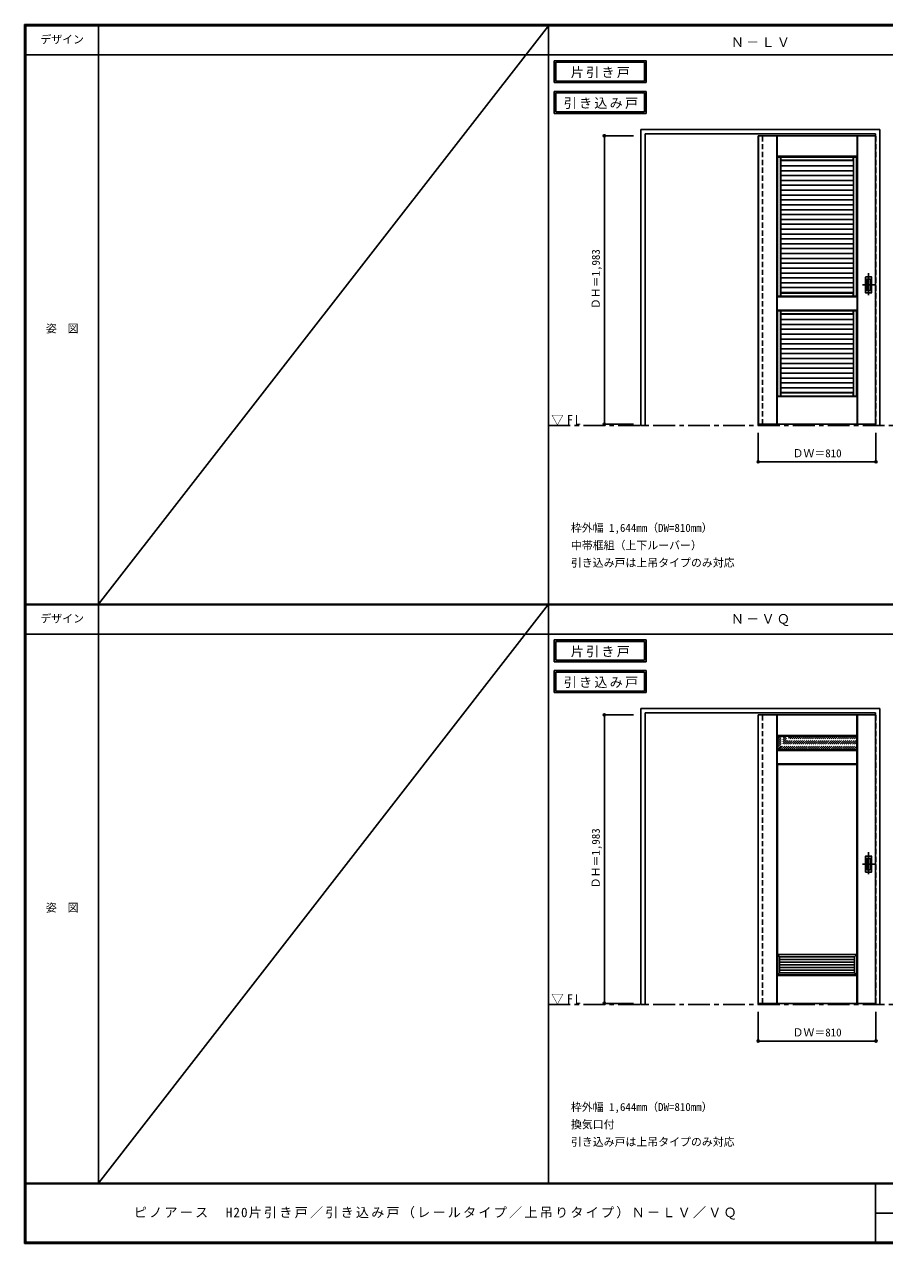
# Model space of a CAD drawing. Units: millimetres, scale not verified. Extents: x -6000 to 5700, y -4307 to 4260.
# Drawn here: x -6000 to -87, y -4205 to 4175 of the extents above; entities that cross this region are included whole.
import ezdxf
from ezdxf.enums import TextEntityAlignment as Align

# ---------------------------------------------------------------- set-up
doc = ezdxf.new("R2010")
doc.units = ezdxf.units.MM
doc.header["$LTSCALE"] = 30
doc.header["$PDMODE"] = 32
doc.header["$PDSIZE"] = 15
doc.linetypes.add('CHAIN1', pattern=[8, 5, -1, 1, -1])
doc.linetypes.add('DASHED1', pattern=[1.8, 1.2, -0.6])
for name, color, linetype in [('0-1_通り芯', 4, 'CHAIN1'), ('0-2_扉', 4, 'DASHED1'), ('0-3_仕上げ', 7, 'Continuous'), ('0-4_枠', 3, 'Continuous'), ('0-6_引手', 3, 'Continuous'), ('0-A_文字', 7, 'Continuous'), ('0-B_寸法', 7, 'Continuous'), ('0-C_ハッチ', 4, 'DASHED1'), ('F-0_補助線', 7, 'Continuous'), ('F-1_枠', 6, 'Continuous'), ('F-A_文字', 7, 'Continuous')]:
    doc.layers.add(name, color=color, linetype=linetype)
doc.styles.add('ＭＳ ゴシック', font='')
doc.styles.get('ＭＳ ゴシック').set_extended_font_data('MS Gothic')

msp = doc.modelspace()

# ---------------------------------------------------------------- linework, layer by layer
at = {"layer": '0-1_通り芯'}
for p, q in [((-197.25, 2465), (-197.25, 2303)), ((-156.25, 2384), (-238.25, 2384)), ((-197.25, -1515.5), (-197.25, -1677.5)), ((-156.25, -1596.5), (-238.25, -1596.5))]:
    msp.add_line(p, q, dxfattribs=at)
at = {"layer": '0-1_通り芯', "color": 7}
for p, q in [((-2397.5, 1418), (5690, 1418)), ((-2397.5, -2562.5), (5690, -2562.5))]:
    msp.add_line(p, q, dxfattribs=at)
at = {"layer": '0-2_扉'}
for p, q in [((-956.25, 3409.5), (-956.25, 3405.5)), ((-149.25, 3409.5), (-146.25, 3409.5)), ((-956.25, -571), (-956.25, -575)), ((-149.25, -571), (-146.25, -571))]:
    msp.add_line(p, q, dxfattribs=at)
at = {"layer": '0-2_扉', "color": 3, "linetype": 'Continuous'}
for p, q in [((-956.25, 3409.5), (-956.25, 1426.5)), ((-149.25, 3409.5), (-956.25, 3409.5)), ((-149.25, 1426.5), (-956.25, 1426.5)), ((-956.25, -571), (-956.25, -2554)), ((-149.25, -571), (-956.25, -571)), ((-149.25, -2554), (-956.25, -2554))]:
    msp.add_line(p, q, dxfattribs=at)
at = {"layer": '0-2_扉'}
for points in [[(-149.25, 1426.5), (-146.25, 1426.5), (-146.25, 3409.5)], [(-149.25, -2554), (-146.25, -2554), (-146.25, -571)]]:
    msp.add_lwpolyline(points, dxfattribs=at)
at = {"layer": '0-3_仕上げ'}
for p, q in [((-954.25, 1426.5), (-954.25, 3409.5)), ((-828.25, 1426.5), (-828.25, 3409.5)), ((-827.25, 3268.5), (-827.25, 3409.5)), ((-826.25, 3269.5), (-826.25, 3409.5)), ((-276.25, 3269.5), (-276.25, 3409.5)), ((-275.25, 3268.5), (-275.25, 3409.5)), ((-274.25, 1426.5), (-274.25, 3409.5)), ((-826.25, 3269.5), (-827.25, 3268.5)), ((-824.25, 3265.5), (-827.25, 3268.5)), ((-276.25, 3269.5), (-826.25, 3269.5)), ((-275.25, 3268.5), (-278.25, 3265.5)), ((-276.25, 3269.5), (-275.25, 3268.5)), ((-823.25, 3263.5), (-823.25, 2307.5)), ((-823.25, 3263.5), (-279.25, 3263.5)), ((-802.25, 3263.5), (-802.25, 2307.5)), ((-801.25, 3240.54), (-301.25, 3240.54)), ((-301.25, 3239.04), (-801.25, 3239.04)), ((-301.25, 3202.97), (-801.25, 3202.97)), ((-302.25, 3242.5), (-800.25, 3242.5)), ((-300.25, 3263.5), (-300.25, 2307.5)), ((-279.25, 3263.5), (-279.25, 2307.5)), ((-301.25, 3169.47), (-801.25, 3169.47)), ((-301.25, 3135.97), (-801.25, 3135.97)), ((-301.25, 3102.47), (-801.25, 3102.47)), ((-301.25, 3068.97), (-801.25, 3068.97)), ((-301.25, 3035.47), (-801.25, 3035.47)), ((-301.25, 3001.97), (-801.25, 3001.97)), ((-301.25, 2968.47), (-801.25, 2968.47)), ((-301.25, 2934.97), (-801.25, 2934.97)), ((-301.25, 2901.47), (-801.25, 2901.47)), ((-301.25, 2867.97), (-801.25, 2867.97)), ((-301.25, 2834.47), (-801.25, 2834.47)), ((-301.25, 2800.97), (-801.25, 2800.97)), ((-301.25, 2767.47), (-801.25, 2767.47)), ((-301.25, 2733.97), (-801.25, 2733.97)), ((-301.25, 2700.47), (-801.25, 2700.47)), ((-301.25, 2666.97), (-801.25, 2666.97)), ((-301.25, 2633.47), (-801.25, 2633.47)), ((-301.25, 2599.97), (-801.25, 2599.97)), ((-301.25, 2566.47), (-801.25, 2566.47)), ((-301.25, 2532.97), (-801.25, 2532.97)), ((-301.25, 2499.47), (-801.25, 2499.47)), ((-301.25, 2465.97), (-801.25, 2465.97)), ((-301.25, 2432.47), (-801.25, 2432.47)), ((-301.25, 2398.97), (-801.25, 2398.97)), ((-301.25, 2365.47), (-801.25, 2365.47)), ((-827.25, 2304.5), (-824.25, 2307.5)), ((-826.25, 2303.5), (-827.25, 2304.5)), ((-826.25, 2211.5), (-826.25, 2303.5)), ((-276.25, 2303.5), (-826.25, 2303.5)), ((-301.25, 2331.97), (-801.25, 2331.97)), ((-801.25, 2329.5), (-800.25, 2328.5)), ((-800.25, 2328.5), (-800.25, 2307.5)), ((-301.25, 2329.5), (-302.25, 2328.5)), ((-278.25, 2307.5), (-275.25, 2304.5)), ((-276.25, 2303.5), (-275.25, 2304.5)), ((-276.25, 2211.5), (-276.25, 2303.5)), ((-275.25, 2210.5), (-275.25, 2304.5)), ((-827.25, 2210.5), (-826.25, 2211.5)), ((-826.25, 2211.5), (-276.25, 2211.5)), ((-823.25, 2205.5), (-823.25, 1620.5)), ((-823.25, 2205.5), (-279.25, 2205.5)), ((-802.25, 2205.5), (-802.25, 1620.5)), ((-801.25, 2182.54), (-301.25, 2182.54)), ((-302.25, 2184.5), (-800.25, 2184.5)), ((-300.25, 2205.5), (-300.25, 1620.5)), ((-279.25, 2205.5), (-279.25, 1620.5)), ((-275.25, 2210.5), (-278.25, 2207.5)), ((-275.25, 2210.5), (-276.25, 2211.5)), ((-301.25, 2146.47), (-801.25, 2146.47)), ((-301.25, 2112.97), (-801.25, 2112.97)), ((-301.25, 2079.47), (-801.25, 2079.47)), ((-301.25, 2045.97), (-801.25, 2045.97)), ((-301.25, 2012.47), (-801.25, 2012.47)), ((-301.25, 1978.97), (-801.25, 1978.97)), ((-301.25, 1945.47), (-801.25, 1945.47)), ((-301.25, 1911.97), (-801.25, 1911.97)), ((-301.25, 1878.47), (-801.25, 1878.47)), ((-301.25, 1844.97), (-801.25, 1844.97)), ((-301.25, 1811.47), (-801.25, 1811.47)), ((-301.25, 1777.97), (-801.25, 1777.97)), ((-301.25, 1744.47), (-801.25, 1744.47)), ((-301.25, 1710.97), (-801.25, 1710.97)), ((-301.25, 1677.47), (-801.25, 1677.47)), ((-827.25, 1617.5), (-824.25, 1620.5)), ((-826.25, 1616.5), (-827.25, 1617.5)), ((-827.25, 1426.5), (-827.25, 1617.5)), ((-826.25, 1426.5), (-826.25, 1616.5)), ((-276.25, 1616.5), (-826.25, 1616.5)), ((-301.25, 1643.97), (-801.25, 1643.97)), ((-801.25, 1642.5), (-800.25, 1641.5)), ((-800.25, 1641.5), (-800.25, 1620.5)), ((-800.25, 1641.5), (-302.25, 1641.5)), ((-301.25, 1642.5), (-302.25, 1641.5)), ((-302.25, 1641.5), (-302.25, 1620.5)), ((-278.25, 1620.5), (-275.25, 1617.5)), ((-276.25, 1616.5), (-275.25, 1617.5)), ((-276.25, 1426.5), (-276.25, 1616.5)), ((-275.25, 1426.5), (-275.25, 1617.5)), ((-828.25, -2554), (-828.25, -571)), ((-826.75, -714), (-826.75, -571)), ((-825.25, -712.5), (-825.25, -571)), ((-277.25, -712.5), (-277.25, -571)), ((-275.75, -714), (-275.75, -571)), ((-274.25, -2554), (-274.25, -571)), ((-824.25, -716.5), (-826.75, -714)), ((-826.75, -909), (-826.75, -814)), ((-825.25, -907.5), (-825.25, -815.5)), ((-277.25, -815.5), (-825.25, -815.5)), ((-278.25, -811.5), (-275.75, -814)), ((-277.25, -815.5), (-275.75, -814)), ((-277.25, -907.5), (-277.25, -815.5)), ((-275.75, -909), (-275.75, -814)), ((-825.25, -907.5), (-826.75, -909)), ((-824.25, -911.5), (-826.75, -909)), ((-825.25, -907.5), (-277.25, -907.5)), ((-824.25, -2218.5), (-809.25, -2233.5)), ((-824.25, -2218.5), (-824.25, -2358.5)), ((-278.25, -2218.5), (-824.25, -2218.5)), ((-293.25, -2233.5), (-278.25, -2218.5)), ((-278.25, -2358.5), (-278.25, -2218.5)), ((-809.25, -2343.5), (-824.25, -2358.5)), ((-826.75, -2554), (-826.75, -2361)), ((-277.25, -2362.5), (-825.25, -2362.5)), ((-825.25, -2554), (-825.25, -2362.5)), ((-278.25, -2358.5), (-275.75, -2361)), ((-277.25, -2362.5), (-275.75, -2361)), ((-277.25, -2554), (-277.25, -2362.5)), ((-275.75, -2554), (-275.75, -2361))]:
    msp.add_line(p, q, dxfattribs=at)
at = {"layer": '0-3_仕上げ', "color": 4, "linetype": 'DASHED1'}
msp.add_line((-148.25, 1426.5), (-148.25, 3409.5), dxfattribs=at)
at = {"layer": '0-3_仕上げ', "color": 3}
for p, q in [((-824.25, 2307.5), (-824.25, 3265.5)), ((-278.25, 3265.5), (-824.25, 3265.5)), ((-801.25, 2307.5), (-801.25, 3265.5)), ((-801.25, 3241.5), (-301.25, 3241.5)), ((-301.25, 2307.5), (-301.25, 3265.5)), ((-278.25, 2307.5), (-278.25, 3265.5)), ((-278.25, 2307.5), (-824.25, 2307.5)), ((-801.25, 2329.5), (-301.25, 2329.5)), ((-824.25, 2207.5), (-824.25, 1620.5)), ((-824.25, 2207.5), (-278.25, 2207.5)), ((-801.25, 1620.5), (-801.25, 2207.5)), ((-801.25, 2183.5), (-301.25, 2183.5)), ((-301.25, 1620.5), (-301.25, 2207.5)), ((-278.25, 2207.5), (-278.25, 1620.5)), ((-278.25, 1620.5), (-824.25, 1620.5)), ((-801.25, 1642.5), (-301.25, 1642.5)), ((-278.25, -716.5), (-824.25, -716.5)), ((-824.25, -811.5), (-824.25, -716.5)), ((-278.25, -811.5), (-278.25, -716.5)), ((-278.25, -811.5), (-824.25, -811.5)), ((-824.25, -911.5), (-824.25, -2358.5)), ((-809.25, -2233.5), (-809.25, -2343.5)), ((-293.25, -2233.5), (-809.25, -2233.5)), ((-293.25, -2251.83), (-809.25, -2251.83)), ((-293.25, -2343.5), (-293.25, -2233.5)), ((-293.25, -2270.17), (-809.25, -2270.17)), ((-293.25, -2288.5), (-809.25, -2288.5)), ((-293.25, -2306.83), (-809.25, -2306.83)), ((-293.25, -2325.17), (-809.25, -2325.17)), ((-809.25, -2343.5), (-293.25, -2343.5)), ((-278.25, -2358.5), (-824.25, -2358.5))]:
    msp.add_line(p, q, dxfattribs=at)
at = {"layer": '0-3_仕上げ'}
for points in [[(-801.25, 3241.5), (-800.25, 3242.5), (-800.25, 3263.5)], [(-301.25, 3241.5), (-302.25, 3242.5), (-302.25, 3263.5)], [(-824.25, 2207.5), (-827.25, 2210.5), (-827.25, 2304.5)], [(-800.25, 2328.5), (-302.25, 2328.5), (-302.25, 2307.5)], [(-801.25, 2183.5), (-800.25, 2184.5), (-800.25, 2205.5)], [(-301.25, 2183.5), (-302.25, 2184.5), (-302.25, 2205.5)], [(-277.25, -712.5), (-825.25, -712.5), (-826.75, -714)], [(-277.25, -712.5), (-275.75, -714), (-278.25, -716.5)], [(-825.25, -815.5), (-826.75, -814), (-824.25, -811.5)], [(-277.25, -907.5), (-275.75, -909), (-278.25, -911.5)], [(-824.25, -2358.5), (-278.25, -2358.5), (-293.25, -2343.5)], [(-825.25, -2362.5), (-826.75, -2361), (-824.25, -2358.5)]]:
    msp.add_lwpolyline(points, dxfattribs=at)
at = {"layer": '0-3_仕上げ', "color": 3}
msp.add_lwpolyline([(-824.25, -911.5), (-278.25, -911.5), (-278.25, -2358.5)], dxfattribs=at)
at = {"layer": '0-4_枠'}
for p, q in [((-1763.25, 1418), (-1763.25, 3453)), ((-1763.25, 3453), (-119.25, 3453)), ((-119.25, 1418), (-119.25, 3453)), ((-1733.25, 3423), (-149.25, 3423)), ((-1733.25, 1418), (-1733.25, 3423)), ((-149.25, 1418), (-149.25, 3423)), ((-956.25, 1426.5), (-956.25, 1418)), ((-926.25, 1426.5), (-926.25, 1418)), ((-1763.25, 1418), (-1733.25, 1418)), ((-956.25, 1418), (-926.25, 1418)), ((-149.25, 1418), (-119.25, 1418)), ((-1763.25, -2562.5), (-1763.25, -527.5)), ((-1763.25, -527.5), (-119.25, -527.5)), ((-1733.25, -557.5), (-149.25, -557.5)), ((-1733.25, -2562.5), (-1733.25, -557.5)), ((-149.25, -2562.5), (-149.25, -557.5)), ((-119.25, -2562.5), (-119.25, -527.5)), ((-1763.25, -2562.5), (-1733.25, -2562.5)), ((-956.25, -2554), (-956.25, -2562.5)), ((-956.25, -2562.5), (-926.25, -2562.5)), ((-926.25, -2554), (-926.25, -2562.5)), ((-149.25, -2562.5), (-119.25, -2562.5))]:
    msp.add_line(p, q, dxfattribs=at)
at = {"layer": '0-4_枠', "color": 4, "linetype": 'DASHED1'}
for p, q in [((-956.25, 1426.5), (-956.25, 3423)), ((-926.25, 1426.5), (-926.25, 3423)), ((-956.25, -2554), (-956.25, -557.5)), ((-926.25, -2554), (-926.25, -557.5))]:
    msp.add_line(p, q, dxfattribs=at)
at = {"layer": '0-6_引手'}
for p, q in [((-218.25, 2437.5), (-218.25, 2330.5)), ((-216.75, 2439), (-177.75, 2439)), ((-176.25, 2330.5), (-176.25, 2437.5)), ((-216.75, 2329), (-177.75, 2329)), ((-218.25, -1543), (-218.25, -1650)), ((-216.75, -1541.5), (-177.75, -1541.5)), ((-176.25, -1650), (-176.25, -1543)), ((-216.75, -1651.5), (-177.75, -1651.5))]:
    msp.add_line(p, q, dxfattribs=at)
at = {"layer": '0-6_引手', "color": 7}
for p, q in [((-209.75, 2421.5), (-209.75, 2346.5)), ((-208.25, 2423), (-186.25, 2423)), ((-184.75, 2346.5), (-184.75, 2421.5)), ((-208.25, 2345), (-186.25, 2345)), ((-209.75, -1559), (-209.75, -1634)), ((-208.25, -1557.5), (-186.25, -1557.5)), ((-184.75, -1634), (-184.75, -1559)), ((-208.25, -1635.5), (-186.25, -1635.5))]:
    msp.add_line(p, q, dxfattribs=at)
at = {"layer": '0-6_引手'}
for centre, start, end in [((-216.75, 2437.5), 90, 180), ((-177.75, 2437.5), 0, 90), ((-216.75, 2330.5), 180, 270), ((-177.75, 2330.5), 270, 0), ((-216.75, -1543), 90, 180), ((-177.75, -1543), 0, 90), ((-216.75, -1650), 180, 270), ((-177.75, -1650), 270, 0)]:
    msp.add_arc(centre, 1.5, start, end, dxfattribs=at)
at = {"layer": '0-6_引手', "color": 7}
for centre, start, end in [((-208.25, 2421.5), 90, 180), ((-208.25, 2346.5), 180, 270), ((-186.25, 2421.5), 0, 90), ((-186.25, 2346.5), 270, 0), ((-208.25, -1559), 90, 180), ((-186.25, -1559), 0, 90), ((-208.25, -1634), 180, 270), ((-186.25, -1634), 270, 0)]:
    msp.add_arc(centre, 1.5, start, end, dxfattribs=at)
at = {"layer": '0-A_文字'}
for p, q in [((-2357.5, 3925), (-2357.5, 3775)), ((-2347.5, 3915), (-2347.5, 3785)), ((-2347.5, 3915), (-1736.47, 3915)), ((-1736.47, 3915), (-1736.47, 3785)), ((-2357.5, 3775), (-1726.47, 3775)), ((-2347.5, 3785), (-1736.47, 3785)), ((-2357.5, 3713.53), (-2357.5, 3563.53)), ((-2347.5, 3703.53), (-2347.5, 3573.53)), ((-2347.5, 3703.53), (-1736.47, 3703.53)), ((-1736.47, 3703.53), (-1736.47, 3573.53)), ((-2357.5, 3563.53), (-1726.47, 3563.53)), ((-2347.5, 3573.53), (-1736.47, 3573.53)), ((-2357.5, -55.5), (-2357.5, -205.5)), ((-2347.5, -65.5), (-2347.5, -195.5)), ((-2347.5, -65.5), (-1736.47, -65.5)), ((-1736.47, -65.5), (-1736.47, -195.5)), ((-2357.5, -205.5), (-1726.47, -205.5)), ((-2347.5, -195.5), (-1736.47, -195.5)), ((-2357.5, -266.97), (-2357.5, -416.97)), ((-2347.5, -276.97), (-2347.5, -406.97)), ((-2347.5, -276.97), (-1736.47, -276.97)), ((-1736.47, -276.97), (-1736.47, -406.97)), ((-2357.5, -416.97), (-1726.47, -416.97)), ((-2347.5, -406.97), (-1736.47, -406.97))]:
    msp.add_line(p, q, dxfattribs=at)
for points in [[(-2357.5, 3925), (-1726.47, 3925), (-1726.47, 3775)], [(-2357.5, 3713.53), (-1726.47, 3713.53), (-1726.47, 3563.53)], [(-2357.5, -55.5), (-1726.47, -55.5), (-1726.47, -205.5)], [(-2357.5, -266.97), (-1726.47, -266.97), (-1726.47, -416.97)]]:
    msp.add_lwpolyline(points, dxfattribs=at)
at = {"layer": '0-B_寸法', "color": 4}
for p, q in [((-2013.25, 3409.5), (-2013.25, 1426.5)), ((-2013.25, 3409.5), (-1813.25, 3409.5)), ((-2013.25, 1426.5), (-1813.25, 1426.5)), ((-956.25, 1168), (-956.25, 1368)), ((-146.25, 1168), (-146.25, 1368)), ((-146.25, 1168), (-956.25, 1168)), ((-2013.25, -571), (-2013.25, -2554)), ((-2013.25, -571), (-1813.25, -571)), ((-2013.25, -2554), (-1813.25, -2554)), ((-956.25, -2812.5), (-956.25, -2612.5)), ((-146.25, -2812.5), (-146.25, -2612.5)), ((-146.25, -2812.5), (-956.25, -2812.5))]:
    msp.add_line(p, q, dxfattribs=at)
at = {"layer": '0-B_寸法'}
for p in [(-2013.25, 3409.5), (-2013.25, 1426.5), (-956.25, 1168), (-146.25, 1168), (-2013.25, -571), (-2013.25, -2554), (-956.25, -2812.5), (-146.25, -2812.5)]:
    msp.add_point(p, dxfattribs=at)
at = {"layer": '0-C_ハッチ'}
for p, q in [((-824.25, -737.3), (-803.45, -716.5)), ((-824.25, -751.44), (-789.31, -716.5)), ((-824.25, -779.73), (-761.02, -716.5)), ((-824.25, -793.87), (-746.88, -716.5)), ((-824.25, -808.01), (-732.74, -716.5)), ((-824.25, -765.58), (-775.17, -716.5)), ((-824.25, -723.16), (-817.59, -716.5)), ((-813.6, -811.5), (-718.6, -716.5)), ((-799.46, -811.5), (-704.46, -716.5)), ((-785.31, -811.5), (-690.31, -716.5)), ((-771.17, -811.5), (-676.17, -716.5)), ((-757.03, -811.5), (-662.03, -716.5)), ((-742.89, -811.5), (-647.89, -716.5)), ((-728.75, -811.5), (-633.75, -716.5)), ((-714.6, -811.5), (-619.6, -716.5)), ((-700.46, -811.5), (-605.46, -716.5)), ((-686.32, -811.5), (-591.32, -716.5)), ((-672.18, -811.5), (-577.18, -716.5)), ((-658.03, -811.5), (-563.03, -716.5)), ((-643.89, -811.5), (-548.89, -716.5)), ((-629.75, -811.5), (-534.75, -716.5)), ((-615.61, -811.5), (-520.61, -716.5)), ((-601.47, -811.5), (-506.47, -716.5)), ((-587.32, -811.5), (-492.32, -716.5)), ((-573.18, -811.5), (-478.18, -716.5)), ((-559.04, -811.5), (-464.04, -716.5)), ((-544.9, -811.5), (-449.9, -716.5)), ((-530.76, -811.5), (-435.76, -716.5)), ((-516.61, -811.5), (-421.61, -716.5)), ((-502.47, -811.5), (-407.47, -716.5)), ((-488.33, -811.5), (-393.33, -716.5)), ((-474.19, -811.5), (-379.19, -716.5)), ((-460.04, -811.5), (-365.04, -716.5)), ((-445.9, -811.5), (-350.9, -716.5)), ((-431.76, -811.5), (-336.76, -716.5)), ((-417.62, -811.5), (-322.62, -716.5)), ((-403.48, -811.5), (-308.48, -716.5)), ((-389.33, -811.5), (-294.33, -716.5)), ((-375.19, -811.5), (-280.19, -716.5)), ((-361.05, -811.5), (-278.25, -728.7)), ((-346.91, -811.5), (-278.25, -742.84)), ((-332.77, -811.5), (-278.25, -756.98)), ((-318.62, -811.5), (-278.25, -771.13)), ((-304.48, -811.5), (-278.25, -785.27)), ((-290.34, -811.5), (-278.25, -799.41))]:
    msp.add_line(p, q, dxfattribs=at)
at = {"layer": 'F-0_補助線'}
for p, q in [((-2397.5, 4165), (-5490, 190.5)), ((-2397.5, 190.5), (-5490, -3790))]:
    msp.add_line(p, q, dxfattribs=at)
at = {"layer": 'F-1_枠'}
for p, q in [((-6000, 4175), (5700, 4175)), ((-6000, 4175), (-6000, -4205)), ((-6000, 4170), (5700, 4170)), ((-6000, 4165), (5700, 4165)), ((-5995, 4175), (-5995, -4205)), ((-5990, 4175), (-5990, -4205)), ((-5490, 4175), (-5490, -3790)), ((-2397.5, -3790), (-2397.5, 4175)), ((-6000, 3965), (5700, 3965)), ((-6000, 190.5), (5700, 190.5)), ((-6000, 187.5), (5700, 187.5)), ((-6000, 184.5), (5700, 184.5)), ((-6000, -15.5), (5700, -15.5)), ((5700, -3790), (-6000, -3790)), ((5700, -3795), (-6000, -3795)), ((-150, -3795), (-150, -4195)), ((-150, -3995), (5690, -3995.01)), ((5700, -4195), (-6000, -4195)), ((5700, -4200), (-6000, -4200)), ((5700, -4205), (-6000, -4205))]:
    msp.add_line(p, q, dxfattribs=at)

# ---------------------------------------------------------------- texts
at = {"layer": '0-A_文字', "style": 'ＭＳ ゴシック'}
for s, p in [('枠外幅 1,644mm（DW=810mm）', (-2243.25, 670.5)), ('中帯框組（上下ルーバー）', (-2243.25, 550.5)), ('引き込み戸は上吊タイプのみ対応', (-2243.25, 430.5)), ('枠外幅 1,644mm（DW=810mm）', (-2243.25, -3310)), ('換気口付', (-2243.25, -3430)), ('引き込み戸は上吊タイプのみ対応', (-2243.25, -3550))]:
    msp.add_text(s, height=54.99, dxfattribs=at).set_placement(p, align=Align.BOTTOM_LEFT)
at = {"layer": '0-A_文字', "char_height": 65.98, "attachment_point": 7, "style": 'ＭＳ ゴシック'}
for s, insert in [('\\T1.17;Ｎ－ＬＶ', (-1143.75, 4020)), ('\\T1.17;片引き戸', (-2244.48, 3805)), ('\\T1.17;引き込み戸', (-2292.84, 3593.53)), ('\\T1.26;\\W0.95;▽FL', (-2378.75, 1418)), ('\\T1.17;Ｎ－ＶＱ', (-1143.75, 39.5)), ('\\T1.17;片引き戸', (-2244.48, -175.5)), ('\\T1.17;引き込み戸', (-2292.84, -386.97)), ('\\T1.26;\\W0.95;▽FL', (-2378.75, -2562.5))]:
    msp.add_mtext(s, dxfattribs=dict(at, insert=insert))
at = {"layer": '0-B_寸法', "style": 'ＭＳ ゴシック'}
for p in [(-2028.25, 2217.75), (-2028.25, -1762.75)]:
    msp.add_text('ＤＨ＝1,983', height=54.99, rotation=90, dxfattribs=at).set_placement(p, align=Align.BOTTOM_LEFT)
for p in [(-720, 1183), (-720, -2797.5)]:
    msp.add_text('ＤＷ＝810', height=54.99, dxfattribs=at).set_placement(p, align=Align.BOTTOM_LEFT)
at = {"layer": 'F-A_文字', "style": 'ＭＳ ゴシック'}
for s, p in [('デザイン', (-5890, 4027.5)), ('姿\u3000図', (-5852.5, 2040.25)), ('デザイン', (-5890, 47)), ('姿\u3000図', (-5852.5, -1940.25))]:
    msp.add_text(s, height=54.99, dxfattribs=at).set_placement(p, align=Align.BOTTOM_LEFT)
at = {"layer": 'F-A_文字', "insert": (-5247.55, -4040), "char_height": 65.98, "attachment_point": 7, "style": 'ＭＳ ゴシック'}
msp.add_mtext('\\T1.17;ピノアース\u3000H20片引き戸／引き込み戸（レールタイプ／上吊りタイプ）Ｎ－ＬＶ／ＶＱ', dxfattribs=at)

doc.saveas('drawing.dxf')
